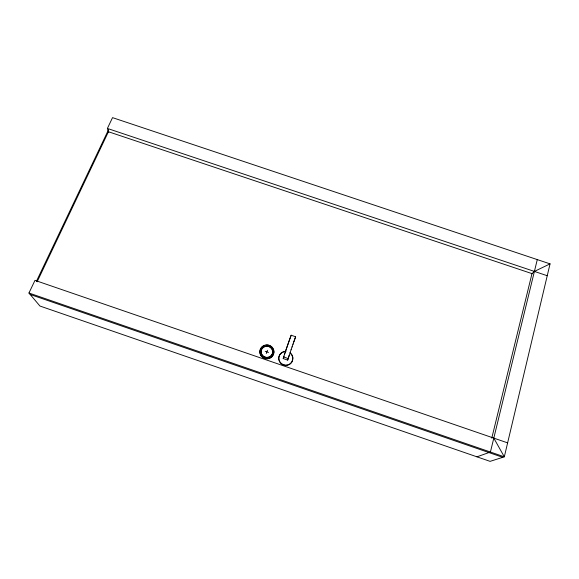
<?xml version="1.0" encoding="UTF-8"?>
<svg xmlns="http://www.w3.org/2000/svg" width="579" height="579" viewBox="0 0 579 579"><rect width="100%" height="100%" fill="white"/><g stroke="black" fill="none" stroke-linecap="round" stroke-linejoin="round"><path stroke-width="0.87" d="M108.722 132.613L107.39 128.437L112.536 117.638L550.05 263.865L504.316 456.824L490.102 461.362L39.937 306.03L28.95 293.017L34.986 280.359L507.624 442.87M289.167 355.405L287.676 360.102L283.218 358.567L283.609 356.968A21.119 0.449 -71.1 0 1 291.165 335.227L295.616 336.754L293.828 341.856M491.774 438.151L531.992 273.621L108.439 131.737L37.121 281.792M537.283 259.595L490.413 452.033L476.951 456.824M287.676 360.102L290.122 352.604M284.39 354.717L284.673 353.863A19.947 0.427 -71.1 0 1 290.166 338.064L291.165 335.227M290.079 352.654L291.099 349.665M291.085 349.788L292.113 346.727M283.218 358.567L283.992 356.338M292.033 347.016L293.09 343.904M292.96 344.353L295.616 336.754M266.304 353.508L267.462 350.259M36.368 281.408L108.555 129.682M531.739 273.853L534.403 271.421L550.05 263.865M107.39 128.437L547.242 275.72M283.609 356.968L288.103 358.51M265.218 351.308L268.547 352.459M28.95 293.017L504.316 456.824L493.8 438.115M30.166 294.458L502.746 457.323M270.596 346.184A7.057 6.883 5.6 0 1 271.862 356.896A7.057 6.883 5.6 0 1 260.897 355.658A7.057 6.883 5.6 0 1 264.523 345.504M266.058 345.171A7.057 6.883 5.6 0 1 269.908 345.815M290.303 353.27A7.057 6.897 15.7 0 1 290.209 363.923A7.057 6.897 15.7 0 1 279.556 361.709A7.057 6.897 15.7 0 1 283.645 351.887M286.033 351.323A7.071 6.912 15.7 0 0 278.883 356.939A7.071 6.912 15.7 0 0 283.572 364.77A7.071 6.912 15.7 0 0 292.113 361.477L292.887 358.495A7.071 6.912 15.7 0 0 290.376 353.002M261.578 356.244A7.064 6.897 5.6 0 0 273.585 354.015A7.064 6.897 5.6 0 0 265.551 344.961A7.064 6.897 5.6 0 0 261.578 356.244M262.482 355.463A5.855 5.718 5.6 0 0 272.441 353.617A5.855 5.718 5.6 0 0 265.783 346.119A5.855 5.718 5.6 0 0 262.482 355.463M262.461 355.622A5.855 5.71 5.6 0 0 272.412 353.783A5.855 5.71 5.6 0 0 265.761 346.285A5.855 5.71 5.6 0 0 262.461 355.622"/></g></svg>
